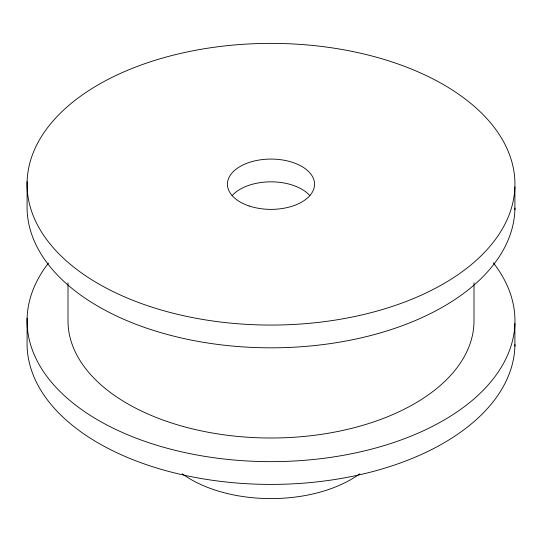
<?xml version="1.0" encoding="UTF-8"?>
<svg xmlns="http://www.w3.org/2000/svg" width="542" height="542" viewBox="0 0 542 542"><rect width="100%" height="100%" fill="white"/><g stroke="black" fill="none" stroke-linecap="round" stroke-linejoin="round"><path stroke-width="0.81" d="M514.9 186.888A243.941 140.839 0 0 1 145.053 304.841A243.941 140.839 0 0 1 153.047 60.941A243.941 140.839 0 0 1 514.9 186.888L514.9 209.652M514.9 323.472L514.9 346.236M473.999 282.863L473.999 320.803A202.999 117.201 0 0 1 271 438.004A202.999 117.201 0 0 1 68.001 320.803L68.001 282.863M27.1 181.556L27.1 204.32A243.941 140.839 0 0 0 267.823 347.815A243.941 140.839 0 0 0 514.941 207.993M27.1 318.14L27.1 340.904A243.941 140.839 0 0 0 267.823 484.399A243.941 140.839 0 0 0 514.941 344.577M493.267 262.762A243.941 140.839 0 0 1 271.318 461.642A243.941 140.839 0 0 1 48.475 263.1M359.834 473.762A113.258 65.392 0 0 1 182.166 473.762M232.078 195.696A43.563 25.149 0 0 1 271 181.841A43.563 25.149 0 0 1 309.922 195.696M249.218 206.007A43.563 25.149 0 0 0 314.563 184.226A43.563 25.149 0 0 0 249.218 162.444A43.563 25.149 0 0 0 249.218 206.007"/></g></svg>
